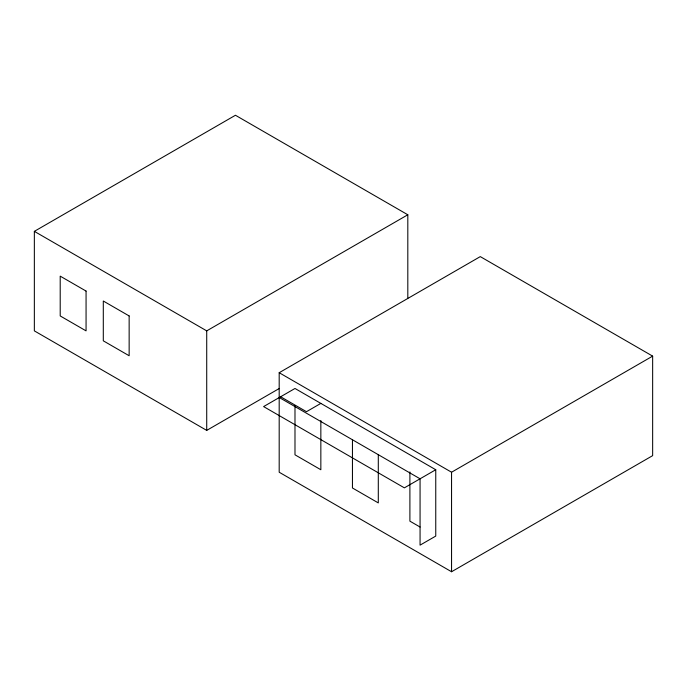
<?xml version="1.0" encoding="UTF-8"?>
<svg xmlns="http://www.w3.org/2000/svg" width="687" height="687" viewBox="0 0 687 687"><rect width="100%" height="100%" fill="white"/><g stroke="black" fill="none" stroke-linecap="round" stroke-linejoin="round"><path stroke-width="1.03" d="M278.999 388.653L206.718 430.388L34.35 330.876L34.35 231.356L235.443 115.253L407.812 214.773L407.812 298.235M34.35 231.356L206.718 330.868L407.812 214.773M279.188 372.715L480.282 256.612L652.65 356.124L652.65 455.644L451.557 571.747L279.188 472.227L279.188 372.715L451.557 472.227L652.65 356.124M320.846 403.398L306.471 411.693L280.622 396.768M435.756 469.736L404.377 487.856L263.61 406.584L294.989 388.473L435.756 469.736L435.756 536.083L420.066 545.143L420.066 478.796L279.3 397.533M420.058 527.023L409.899 521.158L409.899 471.935M451.557 472.227L451.557 571.747M378.297 454.76L378.297 502.91L352.448 487.985L352.448 439.835M320.846 420.521L320.846 469.745L294.989 454.811L294.989 405.588M206.718 330.868L206.718 430.388M86.064 291.065L60.207 276.14L60.207 315.943L86.064 330.868L86.064 291.065M129.147 315.943L103.299 301.018L103.299 340.821L129.147 355.754L129.147 315.943"/></g></svg>
